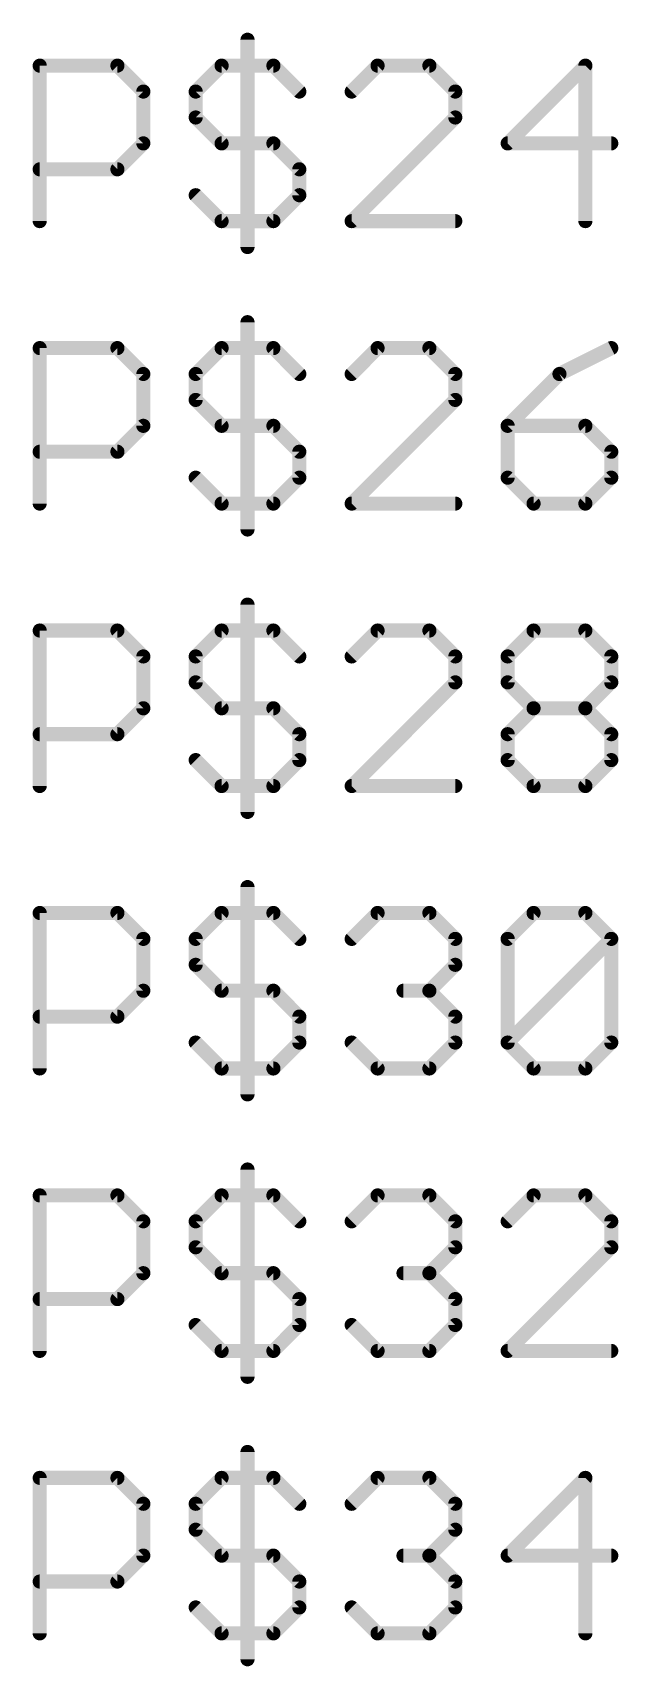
# Model space of a CAD drawing. Extents: x -72 to 265, y -97 to 216.
# Drawn here: x -23.06 to -17.79, y -44.17 to -29.48 of the extents above; entities that cross this region are included whole.
import ezdxf

# ---------------------------------------------------------------- set-up
doc = ezdxf.new("R2010")
doc.units = 0
doc.layers.add('95', color=251, linetype='CONTINUOUS')

msp = doc.modelspace()

# ---------------------------------------------------------------- linework, layer by layer
at = {"layer": '95', "const_width": 0.127}
for points in [[(-21.1304, -29.5473), (-21.1304, -31.4115)], [(-22.9997, -31.1785), (-22.9997, -29.7803)], [(-22.9997, -29.7803), (-22.3006, -29.7803)], [(-22.3006, -29.7803), (-22.0676, -30.0133)], [(-21.5964, -30.0133), (-21.3634, -29.7803)], [(-21.3634, -29.7803), (-20.8973, -29.7803)], [(-20.8973, -29.7803), (-20.6643, -30.0133)], [(-19.9601, -29.7803), (-20.1931, -30.0133)], [(-19.494, -29.7803), (-19.9601, -29.7803)], [(-19.261, -30.0133), (-19.494, -29.7803)], [(-18.0908, -29.7803), (-18.7899, -30.4794)], [(-18.0908, -31.1785), (-18.0908, -29.7803)], [(-22.0676, -30.0133), (-22.0676, -30.4794)], [(-21.5964, -30.2464), (-21.5964, -30.0133)], [(-19.261, -30.2464), (-19.261, -30.0133)], [(-21.3634, -30.4794), (-21.5964, -30.2464)], [(-20.1931, -31.1785), (-19.261, -30.2464)], [(-22.0676, -30.4794), (-22.3006, -30.7124)], [(-20.8973, -30.4794), (-21.3634, -30.4794)], [(-20.6643, -30.7124), (-20.8973, -30.4794)], [(-18.7899, -30.4794), (-17.8577, -30.4794)], [(-22.3006, -30.7124), (-22.9997, -30.7124)], [(-20.6643, -30.9455), (-20.6643, -30.7124)], [(-21.5964, -30.9455), (-21.3634, -31.1785)], [(-20.8973, -31.1785), (-20.6643, -30.9455)], [(-21.3634, -31.1785), (-20.8973, -31.1785)], [(-19.261, -31.1785), (-20.1931, -31.1785)], [(-21.1304, -32.0873), (-21.1304, -33.9515)], [(-22.9997, -33.7185), (-22.9997, -32.3203)], [(-22.9997, -32.3203), (-22.3006, -32.3203)], [(-22.3006, -32.3203), (-22.0676, -32.5533)], [(-21.5964, -32.5533), (-21.3634, -32.3203)], [(-21.3634, -32.3203), (-20.8973, -32.3203)], [(-20.8973, -32.3203), (-20.6643, -32.5533)], [(-19.9601, -32.3203), (-20.1931, -32.5533)], [(-19.494, -32.3203), (-19.9601, -32.3203)], [(-19.261, -32.5533), (-19.494, -32.3203)], [(-17.8577, -32.3203), (-18.3238, -32.5533)], [(-22.0676, -32.5533), (-22.0676, -33.0194)], [(-21.5964, -32.7864), (-21.5964, -32.5533)], [(-19.261, -32.7864), (-19.261, -32.5533)], [(-18.3238, -32.5533), (-18.7899, -33.0194)], [(-21.3634, -33.0194), (-21.5964, -32.7864)], [(-20.1931, -33.7185), (-19.261, -32.7864)], [(-22.0676, -33.0194), (-22.3006, -33.2524)], [(-20.8973, -33.0194), (-21.3634, -33.0194)], [(-20.6643, -33.2524), (-20.8973, -33.0194)], [(-18.7899, -33.0194), (-18.7899, -33.4855)], [(-18.0908, -33.0194), (-18.7899, -33.0194)], [(-17.8577, -33.2524), (-18.0908, -33.0194)], [(-22.3006, -33.2524), (-22.9997, -33.2524)], [(-20.6643, -33.4855), (-20.6643, -33.2524)], [(-17.8577, -33.4855), (-17.8577, -33.2524)], [(-21.5964, -33.4855), (-21.3634, -33.7185)], [(-20.8973, -33.7185), (-20.6643, -33.4855)], [(-18.7899, -33.4855), (-18.5568, -33.7185)], [(-18.0908, -33.7185), (-17.8577, -33.4855)], [(-21.3634, -33.7185), (-20.8973, -33.7185)], [(-19.261, -33.7185), (-20.1931, -33.7185)], [(-18.5568, -33.7185), (-18.0908, -33.7185)], [(-21.1304, -34.6273), (-21.1304, -36.4915)], [(-22.9997, -36.2585), (-22.9997, -34.8603)], [(-22.9997, -34.8603), (-22.3006, -34.8603)], [(-22.3006, -34.8603), (-22.0676, -35.0933)], [(-21.5964, -35.0933), (-21.3634, -34.8603)], [(-21.3634, -34.8603), (-20.8973, -34.8603)], [(-20.8973, -34.8603), (-20.6643, -35.0933)], [(-19.9601, -34.8603), (-20.1931, -35.0933)], [(-19.494, -34.8603), (-19.9601, -34.8603)], [(-19.261, -35.0933), (-19.494, -34.8603)], [(-18.7899, -35.0933), (-18.5568, -34.8603)], [(-18.5568, -34.8603), (-18.0908, -34.8603)], [(-18.0908, -34.8603), (-17.8577, -35.0933)], [(-22.0676, -35.0933), (-22.0676, -35.5594)], [(-21.5964, -35.3264), (-21.5964, -35.0933)], [(-19.261, -35.3264), (-19.261, -35.0933)], [(-18.7899, -35.3264), (-18.7899, -35.0933)], [(-17.8577, -35.0933), (-17.8577, -35.3264)], [(-21.3634, -35.5594), (-21.5964, -35.3264)], [(-20.1931, -36.2585), (-19.261, -35.3264)], [(-18.5568, -35.5594), (-18.7899, -35.3264)], [(-17.8577, -35.3264), (-18.0908, -35.5594)], [(-22.0676, -35.5594), (-22.3006, -35.7924)], [(-20.8973, -35.5594), (-21.3634, -35.5594)], [(-20.6643, -35.7924), (-20.8973, -35.5594)], [(-18.7899, -35.7924), (-18.5568, -35.5594)], [(-18.5568, -35.5594), (-18.0908, -35.5594)], [(-18.0908, -35.5594), (-17.8577, -35.7924)], [(-22.3006, -35.7924), (-22.9997, -35.7924)], [(-20.6643, -36.0255), (-20.6643, -35.7924)], [(-18.7899, -36.0255), (-18.7899, -35.7924)], [(-17.8577, -35.7924), (-17.8577, -36.0255)], [(-21.5964, -36.0255), (-21.3634, -36.2585)], [(-20.8973, -36.2585), (-20.6643, -36.0255)], [(-18.5568, -36.2585), (-18.7899, -36.0255)], [(-17.8577, -36.0255), (-18.0908, -36.2585)], [(-21.3634, -36.2585), (-20.8973, -36.2585)], [(-19.261, -36.2585), (-20.1931, -36.2585)], [(-18.0908, -36.2585), (-18.5568, -36.2585)], [(-21.1304, -37.1673), (-21.1304, -39.0315)], [(-22.9997, -38.7985), (-22.9997, -37.4003)], [(-22.9997, -37.4003), (-22.3006, -37.4003)], [(-22.3006, -37.4003), (-22.0676, -37.6333)], [(-21.5964, -37.6333), (-21.3634, -37.4003)], [(-21.3634, -37.4003), (-20.8973, -37.4003)], [(-20.8973, -37.4003), (-20.6643, -37.6333)], [(-20.1931, -37.6333), (-19.9601, -37.4003)], [(-19.9601, -37.4003), (-19.494, -37.4003)], [(-19.494, -37.4003), (-19.261, -37.6333)], [(-18.7899, -37.6333), (-18.5568, -37.4003)], [(-18.5568, -37.4003), (-18.0908, -37.4003)], [(-18.0908, -37.4003), (-17.8577, -37.6333)], [(-22.0676, -37.6333), (-22.0676, -38.0994)], [(-21.5964, -37.8664), (-21.5964, -37.6333)], [(-19.261, -37.6333), (-19.261, -37.8664)], [(-18.7899, -38.5655), (-18.7899, -37.6333)], [(-18.7899, -38.5655), (-17.8577, -37.6333)], [(-17.8577, -37.6333), (-17.8577, -38.5655)], [(-21.3634, -38.0994), (-21.5964, -37.8664)], [(-19.261, -37.8664), (-19.494, -38.0994)], [(-22.0676, -38.0994), (-22.3006, -38.3324)], [(-20.8973, -38.0994), (-21.3634, -38.0994)], [(-20.6643, -38.3324), (-20.8973, -38.0994)], [(-19.494, -38.0994), (-19.7271, -38.0994)], [(-19.494, -38.0994), (-19.261, -38.3324)], [(-22.3006, -38.3324), (-22.9997, -38.3324)], [(-20.6643, -38.5655), (-20.6643, -38.3324)], [(-19.261, -38.3324), (-19.261, -38.5655)], [(-21.5964, -38.5655), (-21.3634, -38.7985)], [(-20.8973, -38.7985), (-20.6643, -38.5655)], [(-19.9601, -38.7985), (-20.1931, -38.5655)], [(-19.261, -38.5655), (-19.494, -38.7985)], [(-18.5568, -38.7985), (-18.7899, -38.5655)], [(-17.8577, -38.5655), (-18.0908, -38.7985)], [(-21.3634, -38.7985), (-20.8973, -38.7985)], [(-19.494, -38.7985), (-19.9601, -38.7985)], [(-18.0908, -38.7985), (-18.5568, -38.7985)], [(-21.1304, -39.7073), (-21.1304, -41.5715)], [(-22.9997, -41.3385), (-22.9997, -39.9403)], [(-22.9997, -39.9403), (-22.3006, -39.9403)], [(-22.3006, -39.9403), (-22.0676, -40.1733)], [(-21.5964, -40.1733), (-21.3634, -39.9403)], [(-21.3634, -39.9403), (-20.8973, -39.9403)], [(-20.8973, -39.9403), (-20.6643, -40.1733)], [(-20.1931, -40.1733), (-19.9601, -39.9403)], [(-19.9601, -39.9403), (-19.494, -39.9403)], [(-19.494, -39.9403), (-19.261, -40.1733)], [(-18.5568, -39.9403), (-18.7899, -40.1733)], [(-18.0908, -39.9403), (-18.5568, -39.9403)], [(-17.8577, -40.1733), (-18.0908, -39.9403)], [(-22.0676, -40.1733), (-22.0676, -40.6394)], [(-21.5964, -40.4064), (-21.5964, -40.1733)], [(-19.261, -40.1733), (-19.261, -40.4064)], [(-17.8577, -40.4064), (-17.8577, -40.1733)], [(-21.3634, -40.6394), (-21.5964, -40.4064)], [(-19.261, -40.4064), (-19.494, -40.6394)], [(-18.7899, -41.3385), (-17.8577, -40.4064)], [(-22.0676, -40.6394), (-22.3006, -40.8724)], [(-20.8973, -40.6394), (-21.3634, -40.6394)], [(-20.6643, -40.8724), (-20.8973, -40.6394)], [(-19.494, -40.6394), (-19.7271, -40.6394)], [(-19.494, -40.6394), (-19.261, -40.8724)], [(-22.3006, -40.8724), (-22.9997, -40.8724)], [(-20.6643, -41.1055), (-20.6643, -40.8724)], [(-19.261, -40.8724), (-19.261, -41.1055)], [(-21.5964, -41.1055), (-21.3634, -41.3385)], [(-20.8973, -41.3385), (-20.6643, -41.1055)], [(-19.9601, -41.3385), (-20.1931, -41.1055)], [(-19.261, -41.1055), (-19.494, -41.3385)], [(-21.3634, -41.3385), (-20.8973, -41.3385)], [(-19.494, -41.3385), (-19.9601, -41.3385)], [(-17.8577, -41.3385), (-18.7899, -41.3385)], [(-21.1304, -42.2473), (-21.1304, -44.1115)], [(-22.9997, -43.8785), (-22.9997, -42.4803)], [(-22.9997, -42.4803), (-22.3006, -42.4803)], [(-22.3006, -42.4803), (-22.0676, -42.7133)], [(-21.5964, -42.7133), (-21.3634, -42.4803)], [(-21.3634, -42.4803), (-20.8973, -42.4803)], [(-20.8973, -42.4803), (-20.6643, -42.7133)], [(-20.1931, -42.7133), (-19.9601, -42.4803)], [(-19.9601, -42.4803), (-19.494, -42.4803)], [(-19.494, -42.4803), (-19.261, -42.7133)], [(-18.0908, -42.4803), (-18.7899, -43.1794)], [(-18.0908, -43.8785), (-18.0908, -42.4803)], [(-22.0676, -42.7133), (-22.0676, -43.1794)], [(-21.5964, -42.9464), (-21.5964, -42.7133)], [(-19.261, -42.7133), (-19.261, -42.9464)], [(-21.3634, -43.1794), (-21.5964, -42.9464)], [(-19.261, -42.9464), (-19.494, -43.1794)], [(-22.0676, -43.1794), (-22.3006, -43.4124)], [(-20.8973, -43.1794), (-21.3634, -43.1794)], [(-20.6643, -43.4124), (-20.8973, -43.1794)], [(-19.494, -43.1794), (-19.7271, -43.1794)], [(-19.494, -43.1794), (-19.261, -43.4124)], [(-18.7899, -43.1794), (-17.8577, -43.1794)], [(-22.3006, -43.4124), (-22.9997, -43.4124)], [(-20.6643, -43.6455), (-20.6643, -43.4124)], [(-19.261, -43.4124), (-19.261, -43.6455)], [(-21.5964, -43.6455), (-21.3634, -43.8785)], [(-20.8973, -43.8785), (-20.6643, -43.6455)], [(-19.9601, -43.8785), (-20.1931, -43.6455)], [(-19.261, -43.6455), (-19.494, -43.8785)], [(-21.3634, -43.8785), (-20.8973, -43.8785)], [(-19.494, -43.8785), (-19.9601, -43.8785)]]:
    msp.add_lwpolyline(points, dxfattribs=at)
at = {"layer": '95', "const_width": 0.0635}
for points in [[(-21.0986, -29.5473, 1), (-21.1621, -29.5473)], [(-22.9997, -29.7486, 1), (-22.9997, -29.8121)], [(-22.968, -29.7803, 1), (-23.0314, -29.7803)], [(-22.2782, -29.7579, 1), (-22.3231, -29.8028)], [(-22.3006, -29.8121, 1), (-22.3006, -29.7486)], [(-21.3634, -29.7486, 1), (-21.3634, -29.8121)], [(-21.3409, -29.8028, 1), (-21.3858, -29.7579)], [(-20.8749, -29.7579, 1), (-20.9198, -29.8028)], [(-20.8973, -29.8121, 1), (-20.8973, -29.7486)], [(-19.9601, -29.7486, 1), (-19.9601, -29.8121)], [(-19.9377, -29.8028, 1), (-19.9826, -29.7579)], [(-19.4716, -29.7579, 1), (-19.5165, -29.8028)], [(-19.494, -29.8121, 1), (-19.494, -29.7486)], [(-18.059, -29.7803, 1), (-18.1225, -29.7803)], [(-18.0683, -29.8028, 1), (-18.1132, -29.7579)], [(-22.0358, -30.0133, 1), (-22.0993, -30.0133)], [(-22.09, -30.0358, 1), (-22.0451, -29.9909)], [(-21.5647, -30.0133, 1), (-21.6282, -30.0133)], [(-21.6189, -29.9909, 1), (-21.574, -30.0358)], [(-20.6867, -30.0358, 1), (-20.6418, -29.9909)], [(-20.2156, -29.9909, 1), (-20.1707, -30.0358)], [(-19.2293, -30.0133, 1), (-19.2928, -30.0133)], [(-19.2835, -30.0358, 1), (-19.2386, -29.9909)], [(-21.574, -30.2239, 1), (-21.6189, -30.2688)], [(-21.6282, -30.2464, 1), (-21.5647, -30.2464)], [(-19.2928, -30.2464, 1), (-19.2293, -30.2464)], [(-19.2386, -30.2688, 1), (-19.2835, -30.2239)], [(-22.0993, -30.4794, 1), (-22.0358, -30.4794)], [(-22.0451, -30.5019, 1), (-22.09, -30.457)], [(-21.3634, -30.4477, 1), (-21.3634, -30.5112)], [(-21.3858, -30.5019, 1), (-21.3409, -30.457)], [(-20.8749, -30.457, 1), (-20.9198, -30.5019)], [(-20.8973, -30.5112, 1), (-20.8973, -30.4477)], [(-18.7899, -30.4477, 1), (-18.7899, -30.5112)], [(-18.8123, -30.457, 1), (-18.7674, -30.5019)], [(-17.8577, -30.5112, 1), (-17.8577, -30.4477)], [(-22.9997, -30.6807, 1), (-22.9997, -30.7442)], [(-22.3231, -30.69, 1), (-22.2782, -30.7349)], [(-22.3006, -30.7442, 1), (-22.3006, -30.6807)], [(-20.6325, -30.7124, 1), (-20.696, -30.7124)], [(-20.6867, -30.7349, 1), (-20.6418, -30.69)], [(-21.574, -30.923, 1), (-21.6189, -30.9679)], [(-20.696, -30.9455, 1), (-20.6325, -30.9455)], [(-20.6418, -30.9679, 1), (-20.6867, -30.923)], [(-21.3634, -31.1468, 1), (-21.3634, -31.2103)], [(-21.3858, -31.201, 1), (-21.3409, -31.156)], [(-20.9198, -31.156, 1), (-20.8749, -31.201)], [(-20.8973, -31.2103, 1), (-20.8973, -31.1468)], [(-20.2156, -31.156, 1), (-20.1707, -31.201)], [(-20.1931, -31.1468, 1), (-20.1931, -31.2103)], [(-19.261, -31.2103, 1), (-19.261, -31.1468)], [(-23.0314, -31.1785, 1), (-22.968, -31.1785)], [(-18.1225, -31.1785, 1), (-18.059, -31.1785)], [(-21.1621, -31.4115, 1), (-21.0986, -31.4115)], [(-21.0986, -32.0873, 1), (-21.1621, -32.0873)], [(-22.968, -32.3203, 1), (-23.0314, -32.3203)], [(-22.9997, -32.2886, 1), (-22.9997, -32.3521)], [(-22.2782, -32.2979, 1), (-22.3231, -32.3428)], [(-22.3006, -32.3521, 1), (-22.3006, -32.2886)], [(-21.3634, -32.2886, 1), (-21.3634, -32.3521)], [(-21.3409, -32.3428, 1), (-21.3858, -32.2979)], [(-20.8749, -32.2979, 1), (-20.9198, -32.3428)], [(-20.8973, -32.3521, 1), (-20.8973, -32.2886)], [(-19.9601, -32.2886, 1), (-19.9601, -32.3521)], [(-19.9377, -32.3428, 1), (-19.9826, -32.2979)], [(-19.4716, -32.2979, 1), (-19.5165, -32.3428)], [(-19.494, -32.3521, 1), (-19.494, -32.2886)], [(-17.8435, -32.3487, 1), (-17.8719, -32.2919)], [(-22.0358, -32.5533, 1), (-22.0993, -32.5533)], [(-22.09, -32.5758, 1), (-22.0451, -32.5309)], [(-21.5647, -32.5533, 1), (-21.6282, -32.5533)], [(-21.6189, -32.5309, 1), (-21.574, -32.5758)], [(-20.6867, -32.5758, 1), (-20.6418, -32.5309)], [(-20.2156, -32.5309, 1), (-20.1707, -32.5758)], [(-19.2293, -32.5533, 1), (-19.2928, -32.5533)], [(-19.2835, -32.5758, 1), (-19.2386, -32.5309)], [(-18.338, -32.5249, 1), (-18.3096, -32.5817)], [(-18.3014, -32.5758, 1), (-18.3463, -32.5309)], [(-21.574, -32.7639, 1), (-21.6189, -32.8088)], [(-21.6282, -32.7864, 1), (-21.5647, -32.7864)], [(-19.2928, -32.7864, 1), (-19.2293, -32.7864)], [(-19.2386, -32.8088, 1), (-19.2835, -32.7639)], [(-22.0993, -33.0194, 1), (-22.0358, -33.0194)], [(-22.0451, -33.0419, 1), (-22.09, -32.997)], [(-21.3634, -32.9877, 1), (-21.3634, -33.0512)], [(-21.3858, -33.0419, 1), (-21.3409, -32.997)], [(-20.8749, -32.997, 1), (-20.9198, -33.0419)], [(-20.8973, -33.0512, 1), (-20.8973, -32.9877)], [(-18.7581, -33.0194, 1), (-18.8216, -33.0194)], [(-18.7899, -32.9877, 1), (-18.7899, -33.0512)], [(-18.8123, -32.997, 1), (-18.7674, -33.0419)], [(-18.0683, -32.997, 1), (-18.1132, -33.0419)], [(-18.0908, -33.0512, 1), (-18.0908, -32.9877)], [(-22.9997, -33.2207, 1), (-22.9997, -33.2842)], [(-22.3231, -33.23, 1), (-22.2782, -33.2749)], [(-22.3006, -33.2842, 1), (-22.3006, -33.2207)], [(-20.6325, -33.2524, 1), (-20.696, -33.2524)], [(-20.6867, -33.2749, 1), (-20.6418, -33.23)], [(-17.826, -33.2524, 1), (-17.8895, -33.2524)], [(-17.8802, -33.2749, 1), (-17.8353, -33.23)], [(-21.574, -33.463, 1), (-21.6189, -33.5079)], [(-20.696, -33.4855, 1), (-20.6325, -33.4855)], [(-20.6418, -33.5079, 1), (-20.6867, -33.463)], [(-18.8216, -33.4855, 1), (-18.7581, -33.4855)], [(-18.7674, -33.463, 1), (-18.8123, -33.5079)], [(-17.8895, -33.4855, 1), (-17.826, -33.4855)], [(-17.8353, -33.5079, 1), (-17.8802, -33.463)], [(-23.0314, -33.7185, 1), (-22.968, -33.7185)], [(-21.3634, -33.6867, 1), (-21.3634, -33.7503)], [(-21.3858, -33.741, 1), (-21.3409, -33.696)], [(-20.9198, -33.696, 1), (-20.8749, -33.741)], [(-20.8973, -33.7503, 1), (-20.8973, -33.6867)], [(-20.1931, -33.6867, 1), (-20.1931, -33.7503)], [(-20.2156, -33.696, 1), (-20.1707, -33.741)], [(-19.261, -33.7503, 1), (-19.261, -33.6867)], [(-18.5568, -33.6867, 1), (-18.5568, -33.7503)], [(-18.5793, -33.741, 1), (-18.5344, -33.696)], [(-18.1132, -33.696, 1), (-18.0683, -33.741)], [(-18.0908, -33.7503, 1), (-18.0908, -33.6867)], [(-21.1621, -33.9515, 1), (-21.0986, -33.9515)], [(-21.0986, -34.6273, 1), (-21.1621, -34.6273)], [(-22.968, -34.8603, 1), (-23.0314, -34.8603)], [(-22.9997, -34.8286, 1), (-22.9997, -34.8921)], [(-22.2782, -34.8379, 1), (-22.3231, -34.8828)], [(-22.3006, -34.8921, 1), (-22.3006, -34.8286)], [(-21.3634, -34.8286, 1), (-21.3634, -34.8921)], [(-21.3409, -34.8828, 1), (-21.3858, -34.8379)], [(-20.8749, -34.8379, 1), (-20.9198, -34.8828)], [(-20.8973, -34.8921, 1), (-20.8973, -34.8286)], [(-19.9601, -34.8286, 1), (-19.9601, -34.8921)], [(-19.9377, -34.8828, 1), (-19.9826, -34.8379)], [(-19.4716, -34.8379, 1), (-19.5165, -34.8828)], [(-19.494, -34.8921, 1), (-19.494, -34.8286)], [(-18.5568, -34.8286, 1), (-18.5568, -34.8921)], [(-18.5344, -34.8828, 1), (-18.5793, -34.8379)], [(-18.0683, -34.8379, 1), (-18.1132, -34.8828)], [(-18.0908, -34.8921, 1), (-18.0908, -34.8286)], [(-22.0358, -35.0933, 1), (-22.0993, -35.0933)], [(-22.09, -35.1158, 1), (-22.0451, -35.0709)], [(-21.5647, -35.0933, 1), (-21.6282, -35.0933)], [(-21.6189, -35.0709, 1), (-21.574, -35.1158)], [(-20.6867, -35.1158, 1), (-20.6418, -35.0709)], [(-20.2156, -35.0709, 1), (-20.1707, -35.1158)], [(-19.2293, -35.0933, 1), (-19.2928, -35.0933)], [(-19.2835, -35.1158, 1), (-19.2386, -35.0709)], [(-18.7581, -35.0933, 1), (-18.8216, -35.0933)], [(-18.8123, -35.0709, 1), (-18.7674, -35.1158)], [(-17.826, -35.0933, 1), (-17.8895, -35.0933)], [(-17.8802, -35.1158, 1), (-17.8353, -35.0709)], [(-21.574, -35.3039, 1), (-21.6189, -35.3488)], [(-21.6282, -35.3264, 1), (-21.5647, -35.3264)], [(-19.2928, -35.3264, 1), (-19.2293, -35.3264)], [(-19.2386, -35.3488, 1), (-19.2835, -35.3039)], [(-18.8216, -35.3264, 1), (-18.7581, -35.3264)], [(-18.7674, -35.3039, 1), (-18.8123, -35.3488)], [(-17.8895, -35.3264, 1), (-17.826, -35.3264)], [(-17.8353, -35.3488, 1), (-17.8802, -35.3039)], [(-22.0993, -35.5594, 1), (-22.0358, -35.5594)], [(-22.0451, -35.5819, 1), (-22.09, -35.537)], [(-21.3634, -35.5277, 1), (-21.3634, -35.5912)], [(-21.3858, -35.5819, 1), (-21.3409, -35.537)], [(-20.8749, -35.537, 1), (-20.9198, -35.5819)], [(-20.8973, -35.5912, 1), (-20.8973, -35.5277)], [(-18.5568, -35.5277, 1), (-18.5568, -35.5912)], [(-18.5344, -35.5819, 1), (-18.5793, -35.537)], [(-18.5793, -35.5819, 1), (-18.5344, -35.537)], [(-18.0683, -35.537, 1), (-18.1132, -35.5819)], [(-18.1132, -35.537, 1), (-18.0683, -35.5819)], [(-18.0908, -35.5912, 1), (-18.0908, -35.5277)], [(-22.9997, -35.7607, 1), (-22.9997, -35.8242)], [(-22.3231, -35.77, 1), (-22.2782, -35.8149)], [(-22.3006, -35.8242, 1), (-22.3006, -35.7607)], [(-20.6325, -35.7924, 1), (-20.696, -35.7924)], [(-20.6867, -35.8149, 1), (-20.6418, -35.77)], [(-18.7581, -35.7924, 1), (-18.8216, -35.7924)], [(-18.8123, -35.77, 1), (-18.7674, -35.8149)], [(-17.826, -35.7924, 1), (-17.8895, -35.7924)], [(-17.8802, -35.8149, 1), (-17.8353, -35.77)], [(-21.574, -36.003, 1), (-21.6189, -36.0479)], [(-20.6418, -36.0479, 1), (-20.6867, -36.003)], [(-18.7674, -36.003, 1), (-18.8123, -36.0479)], [(-17.8353, -36.0479, 1), (-17.8802, -36.003)], [(-20.696, -36.0255, 1), (-20.6325, -36.0255)], [(-18.8216, -36.0255, 1), (-18.7581, -36.0255)], [(-17.8895, -36.0255, 1), (-17.826, -36.0255)], [(-23.0314, -36.2585, 1), (-22.968, -36.2585)], [(-21.3634, -36.2268, 1), (-21.3634, -36.2903)], [(-21.3858, -36.281, 1), (-21.3409, -36.236)], [(-20.9198, -36.236, 1), (-20.8749, -36.281)], [(-20.8973, -36.2903, 1), (-20.8973, -36.2268)], [(-20.2156, -36.236, 1), (-20.1707, -36.281)], [(-20.1931, -36.2268, 1), (-20.1931, -36.2903)], [(-19.261, -36.2903, 1), (-19.261, -36.2268)], [(-18.5568, -36.2268, 1), (-18.5568, -36.2903)], [(-18.5793, -36.281, 1), (-18.5344, -36.236)], [(-18.1132, -36.236, 1), (-18.0683, -36.281)], [(-18.0908, -36.2903, 1), (-18.0908, -36.2268)], [(-21.1621, -36.4915, 1), (-21.0986, -36.4915)], [(-21.0986, -37.1673, 1), (-21.1621, -37.1673)], [(-22.968, -37.4003, 1), (-23.0314, -37.4003)], [(-22.9997, -37.3686, 1), (-22.9997, -37.4321)], [(-22.2782, -37.3779, 1), (-22.3231, -37.4228)], [(-22.3006, -37.4321, 1), (-22.3006, -37.3686)], [(-21.3634, -37.3686, 1), (-21.3634, -37.4321)], [(-21.3409, -37.4228, 1), (-21.3858, -37.3779)], [(-20.8749, -37.3779, 1), (-20.9198, -37.4228)], [(-20.8973, -37.4321, 1), (-20.8973, -37.3686)], [(-19.9601, -37.3686, 1), (-19.9601, -37.4321)], [(-19.9377, -37.4228, 1), (-19.9826, -37.3779)], [(-19.4716, -37.3779, 1), (-19.5165, -37.4228)], [(-19.494, -37.4321, 1), (-19.494, -37.3686)], [(-18.5568, -37.3686, 1), (-18.5568, -37.4321)], [(-18.5344, -37.4228, 1), (-18.5793, -37.3779)], [(-18.0683, -37.3779, 1), (-18.1132, -37.4228)], [(-18.0908, -37.4321, 1), (-18.0908, -37.3686)], [(-22.0358, -37.6333, 1), (-22.0993, -37.6333)], [(-22.09, -37.6558, 1), (-22.0451, -37.6109)], [(-21.5647, -37.6333, 1), (-21.6282, -37.6333)], [(-21.6189, -37.6109, 1), (-21.574, -37.6558)], [(-20.6867, -37.6558, 1), (-20.6418, -37.6109)], [(-20.2156, -37.6109, 1), (-20.1707, -37.6558)], [(-19.2293, -37.6333, 1), (-19.2928, -37.6333)], [(-19.2835, -37.6558, 1), (-19.2386, -37.6109)], [(-18.7581, -37.6333, 1), (-18.8216, -37.6333)], [(-18.8123, -37.6109, 1), (-18.7674, -37.6558)], [(-17.826, -37.6333, 1), (-17.8895, -37.6333)], [(-17.8353, -37.6558, 1), (-17.8802, -37.6109)], [(-17.8802, -37.6558, 1), (-17.8353, -37.6109)], [(-21.574, -37.8439, 1), (-21.6189, -37.8888)], [(-21.6282, -37.8664, 1), (-21.5647, -37.8664)], [(-19.2928, -37.8664, 1), (-19.2293, -37.8664)], [(-19.2386, -37.8888, 1), (-19.2835, -37.8439)], [(-22.0451, -38.1219, 1), (-22.09, -38.077)], [(-21.3634, -38.0677, 1), (-21.3634, -38.1312)], [(-21.3858, -38.1219, 1), (-21.3409, -38.077)], [(-20.8749, -38.077, 1), (-20.9198, -38.1219)], [(-20.8973, -38.1312, 1), (-20.8973, -38.0677)], [(-19.7271, -38.0677, 1), (-19.7271, -38.1312)], [(-19.4716, -38.077, 1), (-19.5165, -38.1219)], [(-19.5165, -38.077, 1), (-19.4716, -38.1219)], [(-19.494, -38.1312, 1), (-19.494, -38.0677)], [(-22.0993, -38.0994, 1), (-22.0358, -38.0994)], [(-22.9997, -38.3007, 1), (-22.9997, -38.3642)], [(-22.3231, -38.31, 1), (-22.2782, -38.3549)], [(-22.3006, -38.3642, 1), (-22.3006, -38.3007)], [(-20.6325, -38.3324, 1), (-20.696, -38.3324)], [(-20.6867, -38.3549, 1), (-20.6418, -38.31)], [(-19.2293, -38.3324, 1), (-19.2928, -38.3324)], [(-19.2835, -38.3549, 1), (-19.2386, -38.31)], [(-21.574, -38.543, 1), (-21.6189, -38.5879)], [(-20.696, -38.5655, 1), (-20.6325, -38.5655)], [(-20.6418, -38.5879, 1), (-20.6867, -38.543)], [(-20.1707, -38.543, 1), (-20.2156, -38.5879)], [(-19.2928, -38.5655, 1), (-19.2293, -38.5655)], [(-19.2386, -38.5879, 1), (-19.2835, -38.543)], [(-18.8216, -38.5655, 1), (-18.7581, -38.5655)], [(-18.7674, -38.543, 1), (-18.8123, -38.5879)], [(-18.8123, -38.543, 1), (-18.7674, -38.5879)], [(-17.8895, -38.5655, 1), (-17.826, -38.5655)], [(-17.8353, -38.5879, 1), (-17.8802, -38.543)], [(-23.0314, -38.7985, 1), (-22.968, -38.7985)], [(-21.3634, -38.7668, 1), (-21.3634, -38.8303)], [(-21.3858, -38.821, 1), (-21.3409, -38.776)], [(-20.9198, -38.776, 1), (-20.8749, -38.821)], [(-20.8973, -38.8303, 1), (-20.8973, -38.7668)], [(-19.9601, -38.7668, 1), (-19.9601, -38.8303)], [(-19.9826, -38.821, 1), (-19.9377, -38.776)], [(-19.5165, -38.776, 1), (-19.4716, -38.821)], [(-19.494, -38.8303, 1), (-19.494, -38.7668)], [(-18.5568, -38.7668, 1), (-18.5568, -38.8303)], [(-18.5793, -38.821, 1), (-18.5344, -38.776)], [(-18.1132, -38.776, 1), (-18.0683, -38.821)], [(-18.0908, -38.8303, 1), (-18.0908, -38.7668)], [(-21.1621, -39.0315, 1), (-21.0986, -39.0315)], [(-21.0986, -39.7073, 1), (-21.1621, -39.7073)], [(-22.968, -39.9403, 1), (-23.0314, -39.9403)], [(-22.9997, -39.9086, 1), (-22.9997, -39.9721)], [(-22.2782, -39.9179, 1), (-22.3231, -39.9628)], [(-22.3006, -39.9721, 1), (-22.3006, -39.9086)], [(-21.3634, -39.9086, 1), (-21.3634, -39.9721)], [(-21.3409, -39.9628, 1), (-21.3858, -39.9179)], [(-20.8749, -39.9179, 1), (-20.9198, -39.9628)], [(-20.8973, -39.9721, 1), (-20.8973, -39.9086)], [(-19.9601, -39.9086, 1), (-19.9601, -39.9721)], [(-19.9377, -39.9628, 1), (-19.9826, -39.9179)], [(-19.4716, -39.9179, 1), (-19.5165, -39.9628)], [(-19.494, -39.9721, 1), (-19.494, -39.9086)], [(-18.5568, -39.9086, 1), (-18.5568, -39.9721)], [(-18.5344, -39.9628, 1), (-18.5793, -39.9179)], [(-18.0683, -39.9179, 1), (-18.1132, -39.9628)], [(-18.0908, -39.9721, 1), (-18.0908, -39.9086)], [(-22.0358, -40.1733, 1), (-22.0993, -40.1733)], [(-22.09, -40.1958, 1), (-22.0451, -40.1509)], [(-21.5647, -40.1733, 1), (-21.6282, -40.1733)], [(-21.6189, -40.1509, 1), (-21.574, -40.1958)], [(-20.6867, -40.1958, 1), (-20.6418, -40.1509)], [(-20.2156, -40.1509, 1), (-20.1707, -40.1958)], [(-19.2293, -40.1733, 1), (-19.2928, -40.1733)], [(-19.2835, -40.1958, 1), (-19.2386, -40.1509)], [(-18.8123, -40.1509, 1), (-18.7674, -40.1958)], [(-17.826, -40.1733, 1), (-17.8895, -40.1733)], [(-17.8802, -40.1958, 1), (-17.8353, -40.1509)], [(-21.574, -40.3839, 1), (-21.6189, -40.4288)], [(-21.6282, -40.4064, 1), (-21.5647, -40.4064)], [(-19.2928, -40.4064, 1), (-19.2293, -40.4064)], [(-19.2386, -40.4288, 1), (-19.2835, -40.3839)], [(-17.8895, -40.4064, 1), (-17.826, -40.4064)], [(-17.8353, -40.4288, 1), (-17.8802, -40.3839)], [(-22.0993, -40.6394, 1), (-22.0358, -40.6394)], [(-22.0451, -40.6619, 1), (-22.09, -40.617)], [(-21.3634, -40.6077, 1), (-21.3634, -40.6712)], [(-21.3858, -40.6619, 1), (-21.3409, -40.617)], [(-20.8749, -40.617, 1), (-20.9198, -40.6619)], [(-20.8973, -40.6712, 1), (-20.8973, -40.6077)], [(-19.7271, -40.6077, 1), (-19.7271, -40.6712)], [(-19.4716, -40.617, 1), (-19.5165, -40.6619)], [(-19.5165, -40.617, 1), (-19.4716, -40.6619)], [(-19.494, -40.6712, 1), (-19.494, -40.6077)], [(-22.9997, -40.8407, 1), (-22.9997, -40.9042)], [(-22.3231, -40.85, 1), (-22.2782, -40.8949)], [(-22.3006, -40.9042, 1), (-22.3006, -40.8407)], [(-20.6325, -40.8724, 1), (-20.696, -40.8724)], [(-20.6867, -40.8949, 1), (-20.6418, -40.85)], [(-19.2293, -40.8724, 1), (-19.2928, -40.8724)], [(-19.2835, -40.8949, 1), (-19.2386, -40.85)], [(-21.574, -41.083, 1), (-21.6189, -41.1279)], [(-20.696, -41.1055, 1), (-20.6325, -41.1055)], [(-20.6418, -41.1279, 1), (-20.6867, -41.083)], [(-20.1707, -41.083, 1), (-20.2156, -41.1279)], [(-19.2928, -41.1055, 1), (-19.2293, -41.1055)], [(-19.2386, -41.1279, 1), (-19.2835, -41.083)], [(-21.3634, -41.3068, 1), (-21.3634, -41.3703)], [(-20.8973, -41.3703, 1), (-20.8973, -41.3068)], [(-19.9601, -41.3068, 1), (-19.9601, -41.3703)], [(-19.494, -41.3703, 1), (-19.494, -41.3068)], [(-18.7899, -41.3068, 1), (-18.7899, -41.3703)], [(-17.8577, -41.3703, 1), (-17.8577, -41.3068)], [(-23.0314, -41.3385, 1), (-22.968, -41.3385)], [(-21.3858, -41.361, 1), (-21.3409, -41.316)], [(-20.9198, -41.316, 1), (-20.8749, -41.361)], [(-19.9826, -41.361, 1), (-19.9377, -41.316)], [(-19.5165, -41.316, 1), (-19.4716, -41.361)], [(-18.8123, -41.316, 1), (-18.7674, -41.361)], [(-21.1621, -41.5715, 1), (-21.0986, -41.5715)], [(-21.0986, -42.2473, 1), (-21.1621, -42.2473)], [(-22.968, -42.4803, 1), (-23.0314, -42.4803)], [(-22.9997, -42.4486, 1), (-22.9997, -42.5121)], [(-22.2782, -42.4579, 1), (-22.3231, -42.5028)], [(-22.3006, -42.5121, 1), (-22.3006, -42.4486)], [(-21.3634, -42.4486, 1), (-21.3634, -42.5121)], [(-21.3409, -42.5028, 1), (-21.3858, -42.4579)], [(-20.8749, -42.4579, 1), (-20.9198, -42.5028)], [(-20.8973, -42.5121, 1), (-20.8973, -42.4486)], [(-19.9601, -42.4486, 1), (-19.9601, -42.5121)], [(-19.9377, -42.5028, 1), (-19.9826, -42.4579)], [(-19.4716, -42.4579, 1), (-19.5165, -42.5028)], [(-19.494, -42.5121, 1), (-19.494, -42.4486)], [(-18.059, -42.4803, 1), (-18.1225, -42.4803)], [(-18.0683, -42.5028, 1), (-18.1132, -42.4579)], [(-22.0358, -42.7133, 1), (-22.0993, -42.7133)], [(-22.09, -42.7358, 1), (-22.0451, -42.6909)], [(-21.5647, -42.7133, 1), (-21.6282, -42.7133)], [(-21.6189, -42.6909, 1), (-21.574, -42.7358)], [(-20.6867, -42.7358, 1), (-20.6418, -42.6909)], [(-20.2156, -42.6909, 1), (-20.1707, -42.7358)], [(-19.2293, -42.7133, 1), (-19.2928, -42.7133)], [(-19.2835, -42.7358, 1), (-19.2386, -42.6909)], [(-21.574, -42.9239, 1), (-21.6189, -42.9688)], [(-19.2386, -42.9688, 1), (-19.2835, -42.9239)], [(-21.6282, -42.9464, 1), (-21.5647, -42.9464)], [(-19.2928, -42.9464, 1), (-19.2293, -42.9464)], [(-22.0993, -43.1794, 1), (-22.0358, -43.1794)], [(-22.0451, -43.2019, 1), (-22.09, -43.157)], [(-21.3634, -43.1477, 1), (-21.3634, -43.2112)], [(-21.3858, -43.2019, 1), (-21.3409, -43.157)], [(-20.8749, -43.157, 1), (-20.9198, -43.2019)], [(-20.8973, -43.2112, 1), (-20.8973, -43.1477)], [(-19.7271, -43.1477, 1), (-19.7271, -43.2112)], [(-19.4716, -43.157, 1), (-19.5165, -43.2019)], [(-19.5165, -43.157, 1), (-19.4716, -43.2019)], [(-19.494, -43.2112, 1), (-19.494, -43.1477)], [(-18.7899, -43.1477, 1), (-18.7899, -43.2112)], [(-18.8123, -43.157, 1), (-18.7674, -43.2019)], [(-17.8577, -43.2112, 1), (-17.8577, -43.1477)], [(-22.9997, -43.3807, 1), (-22.9997, -43.4442)], [(-22.3231, -43.39, 1), (-22.2782, -43.4349)], [(-22.3006, -43.4442, 1), (-22.3006, -43.3807)], [(-20.6325, -43.4124, 1), (-20.696, -43.4124)], [(-20.6867, -43.4349, 1), (-20.6418, -43.39)], [(-19.2293, -43.4124, 1), (-19.2928, -43.4124)], [(-19.2835, -43.4349, 1), (-19.2386, -43.39)], [(-21.574, -43.623, 1), (-21.6189, -43.6679)], [(-20.696, -43.6455, 1), (-20.6325, -43.6455)], [(-20.6418, -43.6679, 1), (-20.6867, -43.623)], [(-20.1707, -43.623, 1), (-20.2156, -43.6679)], [(-19.2928, -43.6455, 1), (-19.2293, -43.6455)], [(-19.2386, -43.6679, 1), (-19.2835, -43.623)], [(-23.0314, -43.8785, 1), (-22.968, -43.8785)], [(-21.3634, -43.8468, 1), (-21.3634, -43.9103)], [(-21.3858, -43.901, 1), (-21.3409, -43.856)], [(-20.9198, -43.856, 1), (-20.8749, -43.901)], [(-20.8973, -43.9103, 1), (-20.8973, -43.8468)], [(-19.9601, -43.8468, 1), (-19.9601, -43.9103)], [(-19.9826, -43.901, 1), (-19.9377, -43.856)], [(-19.5165, -43.856, 1), (-19.4716, -43.901)], [(-19.494, -43.9103, 1), (-19.494, -43.8468)], [(-18.1225, -43.8785, 1), (-18.059, -43.8785)], [(-21.1621, -44.1115, 1), (-21.0986, -44.1115)]]:
    msp.add_lwpolyline(points, format="xyb", dxfattribs=at)

doc.saveas('drawing.dxf')
